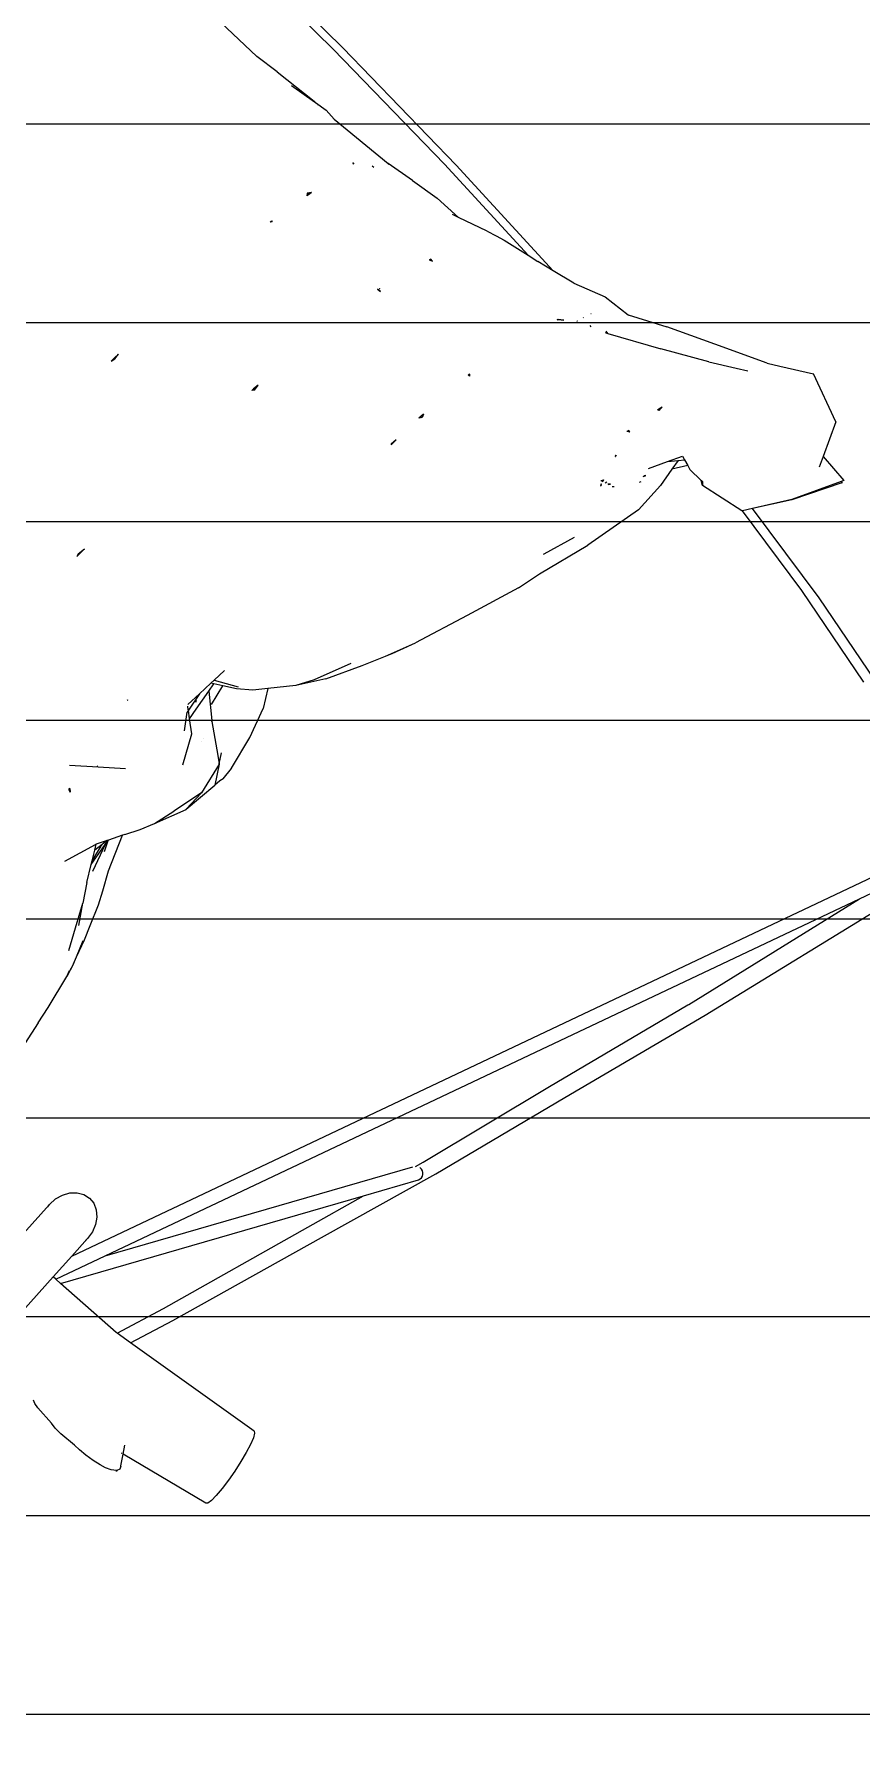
# Model space of a CAD drawing. Header units: millimetres. Extents: x -12551121 to 353735, y 112272 to 285506.
# Drawn here: x 96183 to 96573, y 175106 to 175917 of the extents above; entities that cross this region are included whole.
import ezdxf

# ---------------------------------------------------------------- set-up
doc = ezdxf.new("R2010")
doc.units = ezdxf.units.MM
doc.header["$MEASUREMENT"] = 0
doc.layers.add('+AT9-HATCH', color=8, linetype='Continuous')
doc.layers.add('+AT9_Hardscape', color=1, linetype='Continuous')

# ---------------------------------------------------------------- blocks, each defined once
blk = doc.blocks.new('hammock')
at = {"layer": '+AT9_Hardscape', "color": 1}
for p, q in [((-331, -1114.34), (-386.41, -1059.69)), ((-326.41, -1113.82), (-382.75, -1058.25)), ((-366.99, -1117.85), (-383.93, -1101.8)), ((-357.35, -1125.15), (-366.99, -1117.85)), ((-278.48, -1168.68), (-331, -1114.34)), ((-273.01, -1169.05), (-326.41, -1113.82)), ((-357.35, -1125.15), (-339.96, -1138.95)), ((-350.59, -1131.57), (-339.75, -1139.23)), ((-339.96, -1138.95), (-339.75, -1139.23)), ((-339.31, -1139.54), (-339.96, -1138.95)), ((-339.75, -1139.23), (-339.31, -1139.54)), ((-339.31, -1139.54), (-334.18, -1143.16)), ((-338.3, -1141.2), (-338.34, -1141.16)), ((-330.49, -1147.49), (-334.18, -1143.16)), ((-330.49, -1147.49), (-304.99, -1168.31)), ((-321.32, -1168.57), (-321.71, -1167.95)), ((-321.12, -1168.65), (-321.49, -1168.04)), ((-312.61, -1169.43), (-311.86, -1170.09)), ((-304.99, -1168.31), (-304.65, -1168.78)), ((-293.55, -1176.37), (-304.99, -1168.31)), ((-239.06, -1211.63), (-278.48, -1168.68)), ((-227.22, -1218.91), (-273.01, -1169.05)), ((-343.18, -1182.31), (-343.35, -1183.54)), ((-342.64, -1183.04), (-343.35, -1183.54)), ((-341.1, -1182.06), (-343.18, -1182.31)), ((-343.18, -1182.31), (-342.64, -1183.04)), ((-342.15, -1182.72), (-343.18, -1182.31)), ((-342.15, -1182.72), (-342.64, -1183.04)), ((-341.1, -1182.06), (-342.15, -1182.72)), ((-293.55, -1176.37), (-281.98, -1184.71)), ((-271.81, -1193.72), (-281.98, -1184.71)), ((-360, -1195.44), (-360.64, -1195.94)), ((-359.71, -1195.8), (-360.64, -1195.94)), ((-360, -1195.44), (-359.71, -1195.8)), ((-271.81, -1193.72), (-274.64, -1192.35)), ((-258.33, -1200.23), (-271.81, -1193.72)), ((-258.33, -1200.23), (-254.11, -1202.51)), ((-254.11, -1202.51), (-250.41, -1204.49)), ((-250.41, -1204.49), (-239.06, -1211.63)), ((-284.89, -1213.44), (-285.62, -1213.76)), ((-285.62, -1213.76), (-284.13, -1214.36)), ((-284.13, -1214.36), (-284.89, -1213.44)), ((-239.06, -1211.63), (-234.45, -1214.53)), ((-227.22, -1218.91), (-234.45, -1214.53)), ((-217.45, -1224.84), (-227.22, -1218.91)), ((-310.07, -1227.56), (-308.68, -1228.77)), ((-308.65, -1228.63), (-310, -1227.52)), ((-309.09, -1227.23), (-308.93, -1227.3)), ((-308.88, -1227.44), (-309.09, -1227.23)), ((-308.88, -1227.44), (-308.93, -1227.3)), ((-217.45, -1224.84), (-202.73, -1231.21)), ((-202.73, -1231.21), (-191.89, -1239.73)), ((-209.39, -1239.24), (-209.43, -1239.19)), ((-191.89, -1239.73), (-173.63, -1245.29)), ((-191.89, -1239.73), (-191.58, -1239.97)), ((-225.07, -1241.91), (-225.34, -1242.02)), ((-225.34, -1242.02), (-224.91, -1241.96)), ((-224.96, -1241.9), (-225.07, -1241.91)), ((-224.91, -1241.96), (-225.07, -1241.91)), ((-222.2, -1242.15), (-224.96, -1241.9)), ((-224.96, -1241.9), (-224.91, -1241.96)), ((-224.91, -1241.96), (-222.2, -1242.15)), ((-215.85, -1242.68), (-216.11, -1242.57)), ((-215.74, -1242.7), (-215.85, -1242.68)), ((-212.93, -1241.17), (-213.06, -1241.02)), ((-209.3, -1245.36), (-209.81, -1244.78)), ((-202.66, -1248.1), (-201.38, -1248.48)), ((-201.38, -1248.48), (-202.3, -1247.41)), ((-201.38, -1248.48), (-176.46, -1255.68)), ((-150.96, -1253.59), (-173.63, -1245.29)), ((-153.9, -1261.89), (-176.46, -1255.68)), ((-126.28, -1262.55), (-150.96, -1253.59)), ((-434.39, -1260.35), (-435.55, -1261.48)), ((-435.55, -1261.48), (-433.91, -1260.39)), ((-434, -1259.98), (-434.39, -1260.35)), ((-434.39, -1260.35), (-433.91, -1260.39)), ((-432.24, -1258.32), (-434, -1259.98)), ((-433.91, -1260.39), (-434, -1259.98)), ((-433.91, -1260.39), (-432.24, -1258.32)), ((-153.9, -1261.89), (-140.99, -1264.79)), ((-140.99, -1264.79), (-135.5, -1266.04)), ((-126.28, -1262.55), (-120.4, -1263.91)), ((-120.4, -1263.91), (-104.45, -1267.56)), ((-366.36, -1272.85), (-368.46, -1274.65)), ((-368.04, -1275.29), (-366.36, -1272.85)), ((-266.56, -1267.73), (-267.25, -1268.23)), ((-266.54, -1268.67), (-267.25, -1268.23)), ((-266.54, -1268.67), (-266.56, -1267.73)), ((-93.93, -1290.24), (-104.45, -1267.56)), ((-368.46, -1274.65), (-369.38, -1275.46)), ((-368.04, -1275.29), (-369.38, -1275.46)), ((-368.46, -1274.65), (-368.04, -1275.29)), ((-289.59, -1287.6), (-290.54, -1288.41)), ((-288.98, -1288.2), (-290.54, -1288.41)), ((-288.34, -1286.54), (-289.59, -1287.6)), ((-289.59, -1287.6), (-288.98, -1288.2)), ((-288.34, -1286.54), (-288.98, -1288.2)), ((-177.48, -1284.2), (-178.07, -1284.57)), ((-177.18, -1284.82), (-178.07, -1284.57)), ((-176.65, -1283.71), (-177.48, -1284.2)), ((-177.48, -1284.2), (-177.18, -1284.82)), ((-177.18, -1284.82), (-176.46, -1283.94)), ((-175.9, -1283.27), (-176.65, -1283.71)), ((-176.46, -1283.94), (-176.65, -1283.71)), ((-176.46, -1283.94), (-175.9, -1283.27)), ((-191.63, -1294.2), (-192.44, -1294.79)), ((-191.04, -1295.06), (-192.44, -1294.79)), ((-191.04, -1295.06), (-191.63, -1294.2)), ((-93.93, -1290.24), (-99.93, -1306.45)), ((-303.65, -1300.65), (-303.75, -1301.02)), ((-303.52, -1300.79), (-303.75, -1301.02)), ((-301.21, -1298.59), (-303.65, -1300.65)), ((-303.52, -1300.79), (-303.65, -1300.65)), ((-301.21, -1298.59), (-303.52, -1300.79)), ((-197.96, -1306.47), (-197.59, -1305.86)), ((-197.96, -1306.47), (-197.91, -1306.49)), ((-197.59, -1305.86), (-197.91, -1306.49)), ((-182.27, -1312.12), (-173.3, -1308.92)), ((-171.23, -1312.54), (-176.6, -1320.13)), ((-173.3, -1308.92), (-166.25, -1306.4)), ((-173.3, -1308.92), (-168.3, -1308.39)), ((-168.3, -1308.39), (-171.23, -1312.54)), ((-163.8, -1310.74), (-171.23, -1312.54)), ((-168.3, -1308.39), (-165.3, -1308.08)), ((-166.25, -1306.4), (-165.3, -1308.08)), ((-165.3, -1308.08), (-163.8, -1310.74)), ((-163.8, -1310.74), (-162.76, -1312.58)), ((-162.76, -1312.58), (-157.39, -1317.81)), ((-99.93, -1306.45), (-101.8, -1311.48)), ((-99.93, -1306.45), (-90.14, -1317.9)), ((-204.9, -1320.33), (-204.56, -1320.27)), ((-204.48, -1320.08), (-204.89, -1320.14)), ((-204.24, -1319.51), (-204.87, -1319.74)), ((-204.74, -1317.86), (-203.43, -1317.53)), ((-204.74, -1317.86), (-203.76, -1318.38)), ((-203.43, -1317.53), (-203.76, -1318.38)), ((-202.76, -1318.91), (-201.86, -1318.5)), ((-200.28, -1319.47), (-201.41, -1319.64)), ((-201.25, -1319.72), (-200.17, -1319.54)), ((-199.41, -1320.7), (-198.46, -1320.59)), ((-186.98, -1331.63), (-176.6, -1320.13)), ((-186.58, -1318.61), (-185.78, -1318.27)), ((-183.93, -1315.8), (-184.88, -1316.05)), ((-184.55, -1315.55), (-183.53, -1315.27)), ((-156.85, -1320.22), (-157.39, -1317.81)), ((-157.39, -1317.81), (-157.3, -1317.9)), ((-156.85, -1319.87), (-157.3, -1317.9)), ((-157.3, -1317.9), (-156.87, -1318.32)), ((-156.87, -1318.32), (-156.85, -1319.87)), ((-156.85, -1319.87), (-156.85, -1320.22)), ((-138.27, -1332.18), (-156.85, -1320.22)), ((-91.38, -1318.35), (-114.66, -1326.84)), ((-91.08, -1318.94), (-114.65, -1326.89)), ((-90.14, -1317.9), (-91.38, -1318.35)), ((-91.38, -1318.35), (-90.99, -1318.86)), ((-91.08, -1318.94), (-91, -1318.9)), ((-90.96, -1318.9), (-91.08, -1318.94)), ((-91, -1318.9), (-90.99, -1318.86)), ((-90.96, -1318.9), (-91, -1318.9)), ((-90.99, -1318.86), (-90.96, -1318.9)), ((-114.66, -1326.84), (-133.27, -1331.05)), ((-114.65, -1326.89), (-133.27, -1331.05)), ((-186.98, -1331.63), (-210.88, -1348.27)), ((-138.22, -1332.18), (-138.27, -1332.18)), ((-138.02, -1332.12), (-138.22, -1332.18)), ((-133.27, -1331.05), (-138.02, -1332.12)), ((-109.98, -1369.67), (-138.02, -1332.12)), ((-101.82, -1373.16), (-133.27, -1331.05)), ((-217.33, -1344.73), (-231.65, -1352.52)), ((-451.19, -1352.35), (-451.78, -1353.73)), ((-450.51, -1352.46), (-451.78, -1353.73)), ((-451.19, -1352.35), (-448.15, -1350.11)), ((-450.51, -1352.46), (-451.19, -1352.35)), ((-448.15, -1350.11), (-450.51, -1352.46)), ((-233.65, -1361.9), (-210.88, -1348.27)), ((-231.65, -1352.52), (-231.86, -1352.63)), ((-231.65, -1352.52), (-231.86, -1352.63)), ((-231.86, -1352.63), (-231.62, -1352.58)), ((-231.65, -1352.52), (-231.62, -1352.58)), ((-243.58, -1368.41), (-233.65, -1361.9)), ((-243.58, -1368.41), (-267.76, -1381.58)), ((-80.76, -1413.01), (-109.98, -1369.67)), ((-72.17, -1417.1), (-101.82, -1373.16)), ((-267.76, -1381.58), (-292.21, -1394.32)), ((-306.26, -1400.63), (-292.21, -1394.32)), ((-303.14, -1399.37), (-292.21, -1394.32)), ((-317.32, -1405.13), (-306.26, -1400.63)), ((-306.26, -1400.63), (-303.14, -1399.37)), ((-387.06, -1411.99), (-382.17, -1407.45)), ((-322.7, -1404.2), (-339.89, -1411.84)), ((-334.39, -1411.42), (-317.32, -1405.13)), ((-399.44, -1423.49), (-394.02, -1418.46)), ((-394.02, -1418.46), (-399.24, -1426.22)), ((-395.54, -1425.71), (-389.65, -1417.14)), ((-394.02, -1418.46), (-388.57, -1413.39)), ((-389.65, -1417.14), (-387.27, -1413.69)), ((-389.65, -1417.14), (-388.19, -1430.99)), ((-388.57, -1413.39), (-387.06, -1411.99)), ((-387.27, -1413.69), (-388.57, -1413.39)), ((-388.29, -1423.49), (-383.04, -1414.66)), ((-383.04, -1414.66), (-387.27, -1413.69)), ((-387.06, -1411.99), (-375.76, -1415.09)), ((-376.55, -1416.15), (-383.04, -1414.66)), ((-368.83, -1416.7), (-376.55, -1416.15)), ((-361.72, -1415.95), (-368.83, -1416.7)), ((-361.72, -1415.95), (-364.01, -1425.4)), ((-348.6, -1414.57), (-361.72, -1415.95)), ((-334.39, -1411.42), (-348.6, -1414.57)), ((-339.89, -1411.84), (-348.6, -1414.57)), ((-427.87, -1421.29), (-428.12, -1421.36)), ((-428.12, -1421.36), (-427.99, -1421.43)), ((-427.87, -1421.29), (-427.99, -1421.43)), ((-399.24, -1426.22), (-399.82, -1427.07)), ((-399.27, -1426.04), (-399.52, -1424.32)), ((-398.65, -1430.21), (-399.24, -1426.22)), ((-398.65, -1430.21), (-395.54, -1425.71)), ((-395.48, -1421.57), (-395.87, -1422.48)), ((-370.24, -1439.08), (-364.01, -1425.4)), ((-400.97, -1435.82), (-399.82, -1427.07)), ((-397.61, -1437.26), (-398.65, -1430.21)), ((-388.23, -1431.07), (-388.31, -1431.24)), ((-388.19, -1431.27), (-388.31, -1431.24)), ((-388.24, -1431.09), (-388.2, -1431.3)), ((-388.19, -1430.99), (-388.23, -1431.07)), ((-388.19, -1431.27), (-388.23, -1431.07)), ((-388.19, -1430.99), (-388.14, -1431.32)), ((-388.19, -1431.27), (-388.19, -1430.99)), ((-388.14, -1431.32), (-388.19, -1431.27)), ((-388.14, -1431.39), (-388.18, -1431.39)), ((-388.14, -1431.39), (-388.14, -1431.32)), ((-388.14, -1431.46), (-388.14, -1431.39)), ((-388.14, -1431.46), (-388.1, -1431.51)), ((-388.1, -1431.51), (-388.13, -1431.71)), ((-388.1, -1431.51), (-388.11, -1431.48)), ((-388.1, -1431.51), (-385.4, -1447.58)), ((-401.91, -1452), (-397.61, -1437.26)), ((-392.94, -1441.07), (-392.94, -1441.1)), ((-392.26, -1439.69), (-392.25, -1439.6)), ((-378.86, -1453.57), (-370.24, -1439.08)), ((-385.4, -1447.58), (-384.73, -1451.51)), ((-384.73, -1451.51), (-383.63, -1446.22)), ((-441.8, -1453.04), (-455.23, -1452.24)), ((-441.86, -1452.64), (-442.16, -1452.63)), ((-428.94, -1453.85), (-441.8, -1453.04)), ((-384.77, -1451.68), (-393.07, -1465.13)), ((-384.77, -1451.68), (-386.8, -1461.52)), ((-384.71, -1451.6), (-384.77, -1451.68)), ((-384.74, -1451.55), (-384.73, -1451.51)), ((-384.71, -1451.6), (-384.74, -1451.55)), ((-382.78, -1458.6), (-384.38, -1459.5)), ((-383.85, -1459.06), (-384.38, -1459.5)), ((-382.78, -1458.6), (-378.96, -1453.73)), ((-378.96, -1453.73), (-378.86, -1453.57)), ((-378.96, -1453.73), (-378.95, -1453.68)), ((-378.95, -1453.68), (-378.96, -1453.73)), ((-378.95, -1453.68), (-378.92, -1453.55)), ((-378.95, -1453.68), (-378.86, -1453.57)), ((-378.86, -1453.57), (-378.92, -1453.55)), ((-455.04, -1463.09), (-455.81, -1463.35)), ((-455.81, -1463.35), (-455.02, -1464.76)), ((-455.04, -1463.09), (-455.02, -1464.76)), ((-393.07, -1465.13), (-406.11, -1473.73)), ((-400.27, -1472.89), (-386.8, -1461.52)), ((-400.27, -1472.89), (-393.07, -1465.13)), ((-384.38, -1459.5), (-386.8, -1461.52)), ((-415.27, -1479.62), (-400.32, -1472.95)), ((-415.27, -1479.62), (-406.11, -1473.73)), ((-400.32, -1472.95), (-400.27, -1472.89)), ((-400.27, -1472.89), (-400.3, -1472.93)), ((-429.15, -1484.72), (-421.88, -1482.47)), ((-421.88, -1482.47), (-415.27, -1479.62)), ((-457.45, -1497.36), (-442.94, -1489.47)), ((-454.18, -1683.66), (-44.08, -1489.34)), ((-445.03, -1499), (-438.38, -1489.52)), ((-444.59, -1497.19), (-440.4, -1490.36)), ((-438.38, -1489.52), (-444.36, -1502.19)), ((-443.35, -1492.18), (-442.66, -1489.38)), ((-439.89, -1489.47), (-443.35, -1492.18)), ((-442.66, -1489.38), (-442.94, -1489.47)), ((-437.51, -1487.6), (-442.66, -1489.38)), ((-440.03, -1489.74), (-440.4, -1490.36)), ((-440.15, -1490.06), (-440.03, -1489.74)), ((-440.03, -1489.74), (-440.01, -1489.66)), ((-440.01, -1489.66), (-439.89, -1489.47)), ((-437.51, -1487.6), (-439.89, -1489.47)), ((-437.12, -1487.72), (-439, -1492.95)), ((-438.38, -1489.52), (-437.12, -1487.72)), ((-436.88, -1487.39), (-437.51, -1487.6)), ((-437.12, -1487.72), (-436.88, -1487.39)), ((-436.91, -1501.91), (-430.26, -1485.1)), ((-430.26, -1485.1), (-436.88, -1487.39)), ((-429.15, -1484.72), (-430.26, -1485.1)), ((-447.09, -1507.35), (-445.03, -1499)), ((-445.03, -1499), (-444.59, -1497.19)), ((-444.59, -1497.19), (-443.35, -1492.18)), ((-155.57, -1570.04), (-30.86, -1493.53)), ((-82.86, -1515.07), (-39.66, -1494.6)), ((-447.09, -1507.35), (-448.98, -1517.12)), ((-439.58, -1511.39), (-436.91, -1501.91)), ((-441.66, -1517.99), (-439.58, -1511.39)), ((-438.46, -1683.57), (-82.86, -1515.07)), ((-163.28, -1564.89), (-82.86, -1515.07)), ((-452.4, -1528.83), (-448.98, -1517.12)), ((-450.83, -1527.7), (-448.98, -1517.12)), ((-445.45, -1527.77), (-441.66, -1517.99)), ((-455.54, -1539.51), (-452.4, -1528.83)), ((-448.17, -1534.54), (-445.45, -1527.77)), ((-451.95, -1542.48), (-448.17, -1534.54)), ((-451.95, -1542.48), (-448.76, -1534.84)), ((-453.36, -1545.83), (-456.5, -1551.71)), ((-454.63, -1547.94), (-456.5, -1551.71)), ((-453.36, -1545.83), (-451.95, -1542.48)), ((-452.89, -1543.85), (-452.88, -1543.82)), ((-465.29, -1566.37), (-456.5, -1551.71)), ((-456.5, -1551.71), (-455.23, -1548.94)), ((-163.76, -1565.18), (-163.28, -1564.89)), ((-469.99, -1573.61), (-465.29, -1566.37)), ((-228.91, -1603.67), (-163.76, -1565.18)), ((-221.75, -1608.75), (-155.57, -1570.04)), ((-469.99, -1573.61), (-484.04, -1595.35)), ((-288.54, -1639.32), (-228.91, -1603.67)), ((-282.52, -1644.75), (-221.75, -1608.75)), ((-438.46, -1683.57), (-293.45, -1641.59)), ((-336.41, -1674.91), (-282.52, -1644.75)), ((-292.19, -1641.39), (-288.54, -1639.32)), ((-289.91, -1641.99), (-290.15, -1641.84)), ((-289.3, -1642.61), (-289.91, -1641.99)), ((-289.32, -1646.66), (-288.89, -1645.91)), ((-288.88, -1643.37), (-289.3, -1642.61)), ((-288.89, -1645.91), (-288.66, -1645.08)), ((-288.66, -1644.21), (-288.88, -1643.37)), ((-288.66, -1645.08), (-288.66, -1644.21)), ((-458.55, -1654.82), (-455.06, -1653.81)), ((-455.06, -1653.81), (-451.63, -1653.72)), ((-451.63, -1653.72), (-448.47, -1654.55)), ((-316.62, -1655.2), (-290.67, -1647.69)), ((-290.67, -1647.69), (-289.93, -1647.26)), ((-289.93, -1647.26), (-289.32, -1646.66)), ((-481.04, -1677.47), (-464.72, -1659.28)), ((-465.48, -1660.32), (-464.72, -1659.28)), ((-464.72, -1659.28), (-461.84, -1656.69)), ((-461.84, -1656.69), (-458.55, -1654.82)), ((-459.46, -1696.55), (-316.62, -1655.2)), ((-448.47, -1654.55), (-445.8, -1656.26)), ((-445.8, -1656.26), (-443.82, -1658.72)), ((-443.82, -1658.72), (-442.65, -1661.77)), ((-442.65, -1661.77), (-442.37, -1665.2)), ((-342.87, -1670.04), (-316.62, -1655.2)), ((-443, -1668.78), (-444.5, -1672.25)), ((-442.37, -1665.2), (-443, -1668.78)), ((-411.02, -1708.41), (-342.87, -1670.04)), ((-446.76, -1675.4), (-454.18, -1683.66)), ((-446.76, -1675.4), (-447.72, -1676.26)), ((-444.5, -1672.25), (-446.76, -1675.4)), ((-406.58, -1714.05), (-336.41, -1674.91)), ((-462.97, -1693.45), (-454.18, -1683.66)), ((-461.69, -1694.58), (-438.46, -1683.57)), ((-494.83, -1728.95), (-462.97, -1693.45)), ((-461.69, -1694.58), (-462.97, -1693.45)), ((-459.46, -1696.55), (-461.69, -1694.58)), ((-433.3, -1719.68), (-459.46, -1696.55)), ((-432.79, -1720.04), (-411.02, -1708.41)), ((-426.47, -1724.56), (-406.58, -1714.05)), ((-432.79, -1720.04), (-433.3, -1719.68)), ((-426.47, -1724.56), (-432.79, -1720.04)), ((-368.18, -1766.16), (-426.47, -1724.56)), ((-471.62, -1753.08), (-472.2, -1751.57)), ((-470.24, -1755.2), (-471.62, -1753.08)), ((-463.83, -1762.49), (-470.24, -1755.2)), ((-462.02, -1764.75), (-463.83, -1762.49)), ((-459.43, -1767.46), (-462.02, -1764.75)), ((-452.88, -1772.83), (-459.43, -1767.46)), ((-367.99, -1767.21), (-368.59, -1769.34)), ((-368.18, -1766.16), (-367.99, -1767.21)), ((-450.55, -1775.06), (-452.88, -1772.83)), ((-447.59, -1777.48), (-450.55, -1775.06)), ((-429.95, -1776.98), (-429.19, -1772.85)), ((-369.94, -1772.43), (-371.95, -1776.24)), ((-368.59, -1769.34), (-369.94, -1772.43)), ((-444.08, -1779.95), (-447.59, -1777.48)), ((-440.77, -1782.14), (-444.08, -1779.95)), ((-438.23, -1783.53), (-440.77, -1782.14)), ((-435.55, -1784.49), (-438.23, -1783.53)), ((-431.02, -1782.72), (-431.57, -1784.07)), ((-431.05, -1783.02), (-431.02, -1782.72)), ((-431.02, -1782.72), (-430.97, -1782.61)), ((-430.99, -1782.47), (-429.95, -1776.98)), ((-430.97, -1782.61), (-430.99, -1782.47)), ((-430.39, -1776.72), (-430.72, -1776.52)), ((-391.01, -1800.22), (-429.95, -1776.98)), ((-374.48, -1780.53), (-377.35, -1785)), ((-371.95, -1776.24), (-374.48, -1780.53)), ((-433.16, -1784.73), (-435.55, -1784.49)), ((-433, -1784.74), (-433.16, -1784.73)), ((-433.13, -1785.21), (-433.16, -1784.73)), ((-433, -1784.74), (-433.13, -1785.21)), ((-431.57, -1784.07), (-433, -1784.74)), ((-380.38, -1789.35), (-383.36, -1793.27)), ((-377.35, -1785), (-380.38, -1789.35)), ((-388.36, -1798.85), (-390.04, -1800.11)), ((-386.08, -1796.51), (-388.36, -1798.85)), ((-383.36, -1793.27), (-386.08, -1796.51)), ((-390.04, -1800.11), (-391.01, -1800.22))]:
    blk.add_line(p, q, dxfattribs=at)

msp = doc.modelspace()

# ---------------------------------------------------------------- hatches: boundary and pattern name
at = {"layer": '+AT9-HATCH'}
h = msp.add_hatch(dxfattribs=at)
h.set_pattern_fill('LINE', color=8, scale=750)
h.paths.add_polyline_path([(98342.22, 176851.47), (98342.22, 179526.48), (97292.22, 179526.48, 0.414214), (96392.22, 178626.48), (96392.22, 177751.48, -0.414214), (95292.22, 176651.48), (94892.22, 176651.48), (94892.22, 174751.48), (96392.22, 174751.48, 0.414214), (97292.22, 175651.48), (97292.22, 176001.46), (97292.22, 176451.47, -0.414214), (97692.22, 176851.47), (98342.22, 176851.47)], is_closed=False)
h.paths.add_polyline_path([(98392.22, 179526.48), (98392.22, 176851.47), (98692.22, 176851.47), (98692.22, 179526.48)])
h.paths.add_polyline_path([(98742.22, 179526.48), (98742.22, 176851.47), (99042.22, 176851.47), (99042.22, 179526.48)])
h.paths.add_polyline_path([(99367.22, 179526.48), (99367.22, 176851.47), (99667.22, 176851.47), (99667.22, 179526.48)])
h.paths.add_polyline_path([(99717.22, 179526.48), (99717.22, 176851.47), (100017.22, 176851.47), (100017.22, 179526.48)])
h.paths.add_polyline_path([(100067.22, 179526.48), (100067.22, 176851.47), (100367.22, 176851.47), (100367.22, 179526.48)])
h.paths.add_polyline_path([(100417.22, 179526.48), (100417.22, 176851.47), (100717.22, 176851.47), (100717.22, 179526.48)])
h.paths.add_polyline_path([(101067.22, 176716.04), (101067.22, 179526.48), (100767.22, 179526.48), (100767.22, 176851.46), (100767.22, 176851.46, -0.21525)])
h.paths.add_polyline_path([(101117.22, 179526.48), (101117.22, 173451.49), (101417.22, 173451.49), (101417.22, 179503.97, 0.056082), (101217.22, 179526.48), (101117.22, 179526.48)], is_closed=False)
h.paths.add_polyline_path([(101467.22, 179491.06), (101467.22, 173451.49), (101767.22, 173451.49), (101767.22, 179338.87, 0.094274)])
h.paths.add_polyline_path([(102117.22, 178626.63, 0.213378), (101817.22, 179297.3), (101817.22, 173451.49), (102117.22, 173451.49), (102117.22, 178626.48)], is_closed=False)
h.paths.add_polyline_path([(101817.22, 173101.46), (101817.22, 170101.46), (102117.22, 170101.46), (102117.22, 173101.46)])
h.paths.add_polyline_path([(101467.22, 173101.46), (101467.22, 170101.46), (101767.22, 170101.46), (101767.22, 173101.46)])
h.paths.add_polyline_path([(101117.22, 173101.46), (101117.22, 170101.46), (101417.22, 170101.46), (101417.22, 173101.46)])
h.paths.add_polyline_path([(101117.22, 169801.46), (101117.22, 166601.46), (101417.22, 166601.46), (101417.22, 169801.46)])
h.paths.add_polyline_path([(101467.22, 169801.46), (101467.22, 166601.46), (101767.22, 166601.46), (101767.22, 169801.46)])
h.paths.add_polyline_path([(101817.22, 169801.46), (101817.22, 166601.46), (102117.22, 166601.46), (102117.22, 169801.46)])
h.paths.add_polyline_path([(102517.22, 169801.46), (102817.22, 169801.46), (102817.22, 166601.46), (102517.22, 166601.46)])
h.paths.add_polyline_path([(102167.22, 169801.46), (102467.22, 169801.46), (102467.22, 166601.46), (102167.22, 166601.46)])
h.paths.add_polyline_path([(102867.22, 169801.46), (103167.22, 169801.46), (103167.22, 166601.46), (102867.22, 166601.46)])
h.paths.add_polyline_path([(102867.22, 173101.46), (103167.22, 173101.46), (103167.22, 170101.46), (102867.22, 170101.46)])
h.paths.add_polyline_path([(102167.22, 173101.46), (102467.22, 173101.46), (102467.22, 170101.46), (102167.22, 170101.46)])
h.paths.add_polyline_path([(102517.22, 173101.46), (102817.22, 173101.46), (102817.22, 170101.46), (102517.22, 170101.46)])
at = {"layer": '+AT9_Hardscape'}
h = msp.add_hatch(dxfattribs=at)
h.set_pattern_fill('CTYSQMK2', color=8, scale=30)
h.set_pattern_definition([(0, (84.85, 0), (360, 360), [550.293, -169.707]), (90, (0, 84.85), (-360, 360), [550.293, -169.707]), (45, (275.15, 360), (-360.0008, 360.0008), [120, -389.118]), (315, (275.15, 360), (360.0008, 360.0008), [120, -389.118]), (45, (360, 275.15), (-360.0008, 360.0008), [120, -389.118]), (315, (360, 444.85), (360.0008, 360.0008), [120, -389.118])])
h.paths.add_polyline_path([(103192.22, 169851.63), (101067.23, 169851.63), (101067.22, 170051.5), (101067.23, 173151.63), (101067.22, 173351.46), (101067.22, 176451.46, 0.414214), (100767.22, 176751.46), (99292.22, 176751.46), (99092.22, 176751.47), (98142.22, 176751.46), (97692.22, 176751.46, 0.414213), (97392.22, 176451.46), (97392.22, 176001.46), (97392.22, 175651.48, -0.414214), (96392.22, 174651.48), (94842.22, 174651.48), (94842.23, 173826.46), (97342.22, 173826.46), (97342.22, 173226.46), (97342.22, 171216.47), (99072.22, 171216.47), (99092.22, 171216.47), (99092.23, 175751.61), (99272.22, 175751.61), (99292.22, 175751.47), (99292.22, 170526.63), (99272.22, 170526.49), (99272.22, 166551.62), (101067.22, 166551.62), (101078.67, 169851.48), (101972.22, 169851.48), (101972.22, 169801.46), (102117.22, 169801.46), (102117.22, 168556.82), (102167.22, 168556.82), (102161.93, 169077.07), (102122.22, 169077.07), (102122.22, 169851.48), (103015.77, 169851.48), (103015.77, 169801.46), (103042.22, 169801.46), (103042.22, 169851.48), (103192.22, 169851.48)], is_closed=False)
h.paths.add_polyline_path([(102167.22, 171018.02), (102117.22, 171021.5), (102167.22, 171020.13), (102175.69, 171019.89)], is_closed=False)
h.paths.add_polyline_path([(94842.22, 173226.46), (94822.22, 171216.47), (96211.93, 171216.47), (96442.22, 171216.47), (96442.22, 173226.46), (94842.22, 173226.46)])
h.paths.add_polyline_path([(96442.22, 173226.46), (96442.22, 171216.47), (96742.22, 171216.47), (96742.22, 173226.46)])
h.paths.add_polyline_path([(97042.22, 173226.46), (96742.22, 173226.46), (96742.22, 171216.47), (97042.22, 171216.47)])
h.paths.add_polyline_path([(97042.22, 171216.47), (97342.22, 171216.47), (97342.22, 173226.46), (97042.22, 173226.46)])

# ---------------------------------------------------------------- linework, layer by layer
for points in [[(94842.22, 180526.21), (94842.22, 174651.48), (96392.22, 174651.48, 0.414214), (97392.22, 175651.48), (97392.22, 176001.46), (97392.22, 176451.46, -0.414213), (97692.22, 176751.46), (98142.22, 176751.46), (99092.22, 176751.47)], [(98342.22, 179526.48), (97292.22, 179526.48, 0.414214), (96392.22, 178626.48), (96392.22, 177751.48, -0.414214), (95292.22, 176651.48), (94892.22, 176651.48), (94892.22, 174751.48), (96392.22, 174751.48, 0.414214), (97292.22, 175651.48), (97292.22, 176001.46), (97292.22, 176451.47, -0.414214), (97692.22, 176851.47), (98342.22, 176851.47)]]:
    msp.add_lwpolyline(points, format="xyb", dxfattribs=at)

# ---------------------------------------------------------------- block references
msp.add_blockref('hammock', (96654.46, 177024.7))

doc.saveas('drawing.dxf')
